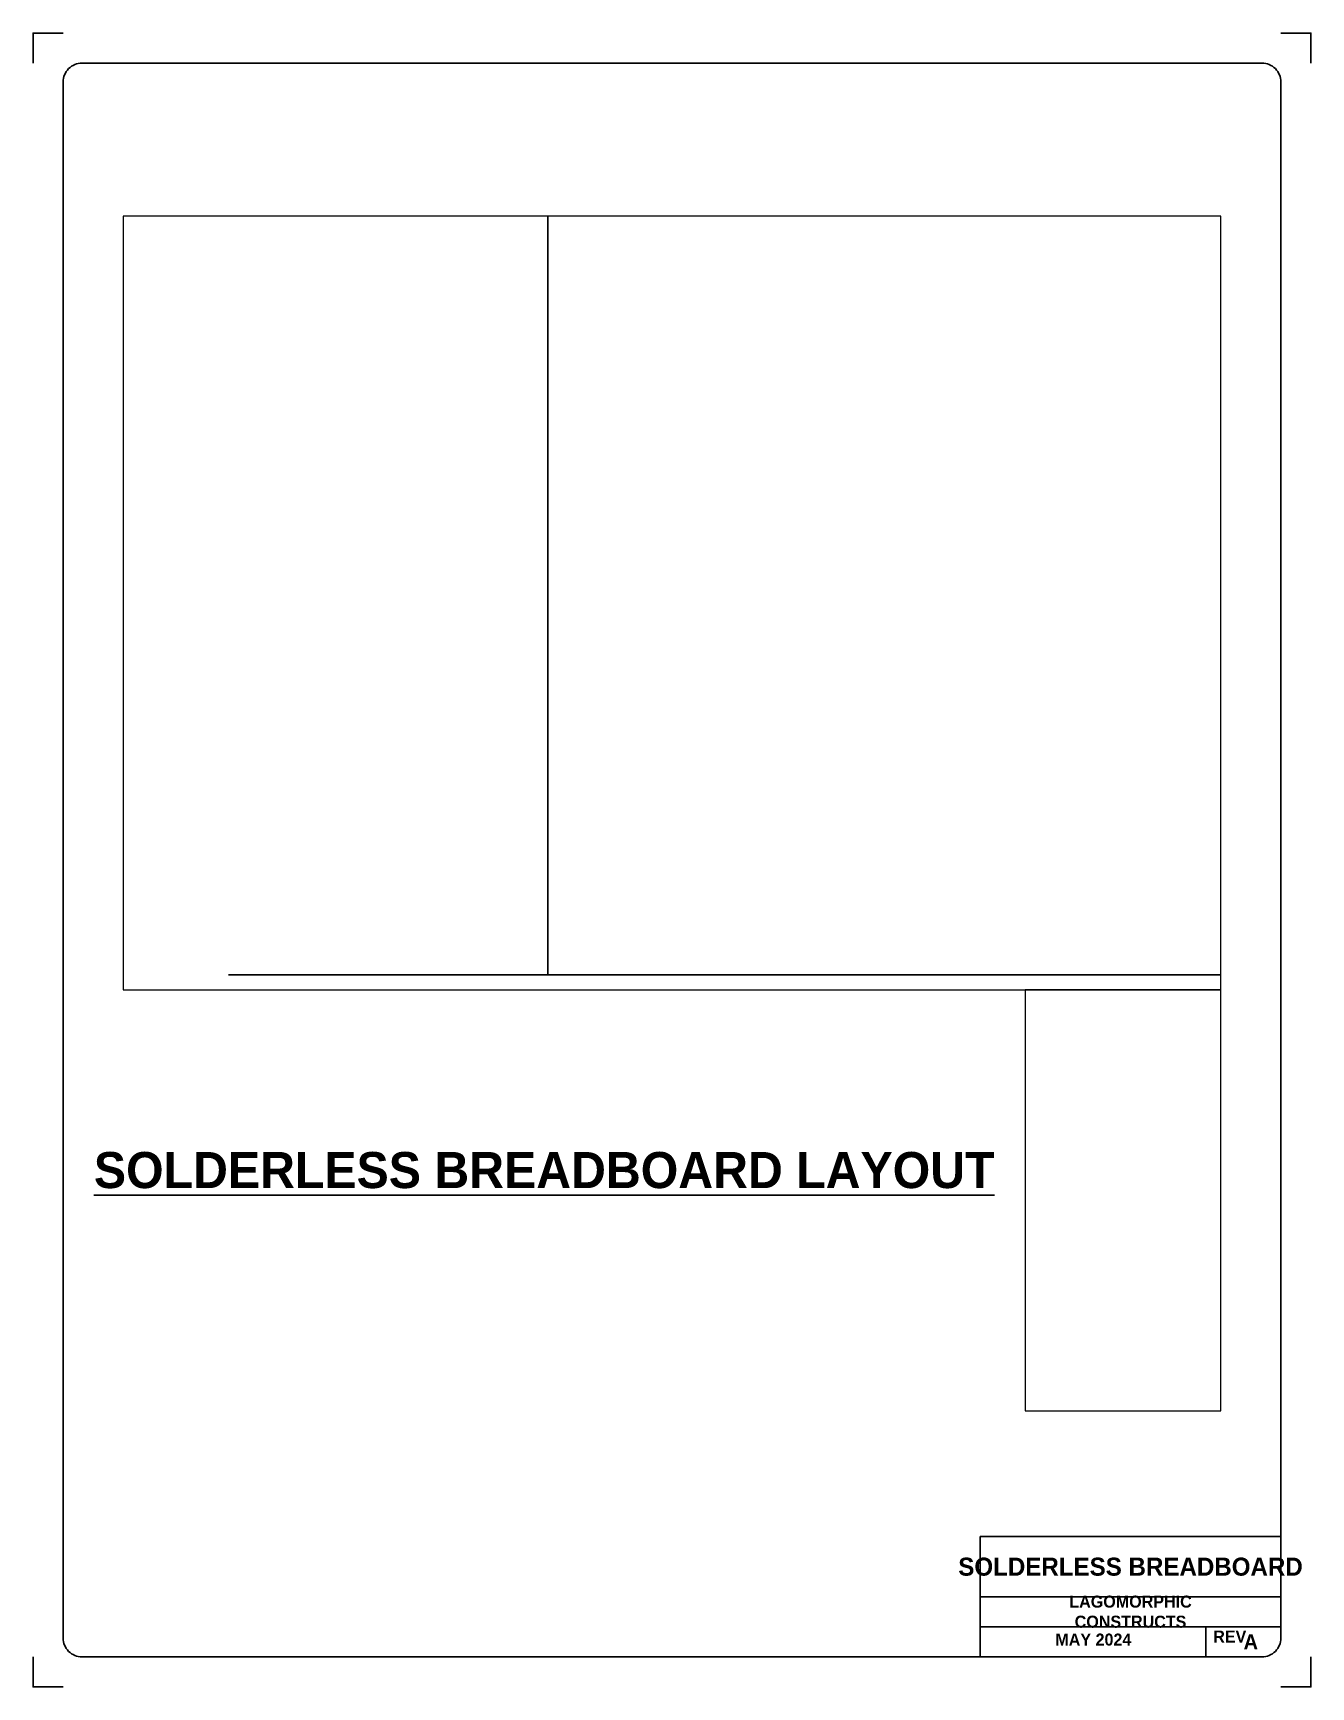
# Paper-space layout 'solderless-breadboard-v0' of a CAD drawing. Header units: inches. Extents: x 0 to 8.5, y 0 to 11.
# The model-space entities are those that its viewports show. They can reach past a viewport. Long polylines and large blocks are cut down to what shows.
import ezdxf
from ezdxf.enums import TextEntityAlignment as Align

# ---------------------------------------------------------------- set-up
doc = ezdxf.new("R2010")
doc.units = ezdxf.units.IN
doc.header["$MEASUREMENT"] = 0
for name, color, linetype in [('G-ANNO-TEXT', 7, 'Continuous'), ('G-ANNO-TITL', 7, 'Continuous'), ('G-TBLK-TEXT', 7, 'Continuous'), ('M-ENCL', 171, 'Continuous')]:
    doc.layers.add(name, color=color, linetype=linetype)
doc.layers.add('G-TBLK-NPLT', color=7, linetype='Continuous', plot=False)
doc.layers.add('G-VPRT', color=7, linetype='Continuous', plot=False)
doc.styles.add('RJR', font='cityb___.ttf', dxfattribs={"height": 0.1})
doc.styles.add('TEXT 0.08', font='cityb___.ttf', dxfattribs={"height": 0.08})
doc.styles.add('TEXT 0.12', font='cityb___.ttf', dxfattribs={"height": 0.12})
doc.styles.add('TEXT 0.24', font='cityb___.ttf', dxfattribs={"height": 0.24})

# ---------------------------------------------------------------- blocks, each defined once
blk = doc.blocks.new('TITLE-BLOCK-8.5X11')
blk.add_lwpolyline([(0.325, 0.2), (8.175, 0.2, 0.414214), (8.3, 0.325), (8.3, 10.675, 0.414214), (8.175, 10.8), (0.325, 10.8, 0.414214), (0.2, 10.675), (0.2, 0.325, 0.414214)], format="xyb", close=True)
for points in [[(6.3, 1), (8.3, 1), (8.3, 0.6), (6.3, 0.6)], [(6.3, 0.6), (8.3, 0.6), (8.3, 0.4), (6.3, 0.4)]]:
    blk.add_lwpolyline(points, close=True)
for points in [[(8.175, 0.2), (6.3, 0.2), (6.3, 0.4), (8.3, 0.4), (8.3, 0.325)], [(7.8, 0.2), (7.8, 0.4)]]:
    blk.add_lwpolyline(points)
at = {"layer": 'G-TBLK-NPLT'}
for points in [[(0, 10.8), (0, 11), (0.2, 11)], [(8.5, 10.8), (8.5, 11), (8.3, 11)], [(0, 0.2), (0, 0), (0.2, 0)], [(8.5, 0.2), (8.5, 0), (8.3, 0)]]:
    blk.add_lwpolyline(points, dxfattribs=at)
at = {"style": 'TEXT 0.08'}
blk.add_attdef('rev', text='', height=0.08, dxfattribs=at).set_placement((8.1, 0.3), align=Align.MIDDLE_CENTER)
at = {"layer": 'G-TBLK-TEXT', "char_height": 0.08, "style": 'TEXT 0.08'}
for s, width, insert, attachment_point in [('LAGOMORPHIC CONSTRUCTS', 1.175, (7.3, 0.5), 5), ('REV', 0.08, (7.85, 0.375), 1)]:
    blk.add_mtext_dynamic_manual_height_columns(s, width=width, gutter_width=0.3, heights=[0], dxfattribs=dict(at, insert=insert, attachment_point=attachment_point))
at = {"layer": 'G-TBLK-TEXT', "style": 'TEXT 0.12'}
blk.add_attdef('DWG-TITLE', text='', height=0.12, dxfattribs=at).set_placement((7.3, 0.8), align=Align.MIDDLE_CENTER)
at = {"layer": 'G-TBLK-TEXT', "style": 'TEXT 0.08'}
blk.add_attdef('DATE', (6.8, 0.275), '', height=0.08, dxfattribs=at)

msp = doc.modelspace()

# ---------------------------------------------------------------- linework, layer by layer
at = {"layer": 'G-ANNO-TEXT'}
msp.add_line((0, 0), (100, 0), dxfattribs=at)
at = {"layer": 'M-ENCL'}
msp.add_lwpolyline([(2.125, 7), (10.875, 7), (10.875, 0), (2.125, 0)], close=True, dxfattribs=at)

psp = doc.layouts.new('solderless-breadboard-v0')

# ---------------------------------------------------------------- block references
at = {"layer": 'G-ANNO-TEXT'}
ref = psp.add_blockref('TITLE-BLOCK-8.5X11', (0, 0), dxfattribs=at)
ref.add_attrib('DWG-TITLE', 'SOLDERLESS BREADBOARD', dxfattribs={"layer": 'G-TBLK-TEXT', "height": 0.12, "style": 'TEXT 0.12'}).set_placement((7.3, 0.8), align=Align.MIDDLE_CENTER)
ref.add_attrib('DATE', 'MAY 2024', (6.8, 0.275), dxfattribs={"layer": 'G-TBLK-TEXT', "height": 0.08, "style": 'TEXT 0.08'})
ref.add_attrib('REVISION', 'A', dxfattribs={"layer": '0', "height": 0.1, "style": 'RJR'}).set_placement((8.1, 0.3), align=Align.MIDDLE_CENTER)

# ---------------------------------------------------------------- texts
at = {"layer": 'G-ANNO-TITL', "insert": (3.4, 3.436), "char_height": 0.24, "attachment_point": 5, "style": 'TEXT 0.24'}
psp.add_mtext_dynamic_manual_height_columns('{\\LSOLDERLESS BREADBOARD LAYOUT}', width=6.97952, gutter_width=1, heights=[0], dxfattribs=at)

# ---------------------------------------------------------------- viewports
at = {"layer": 'G-VPRT'}
psp.add_viewport(center=(4.25, 7.209), size=(7.3, 5.14603), view_center_point=(2.95, 2.47301), view_height=5.1460298, status=3, dxfattribs=at)
psp.add_viewport(center=(7.25, 3.236), size=(1.3, 2.8), view_center_point=(7.65, 2.7), view_height=2.8, dxfattribs=at)

doc.saveas('drawing.dxf')
